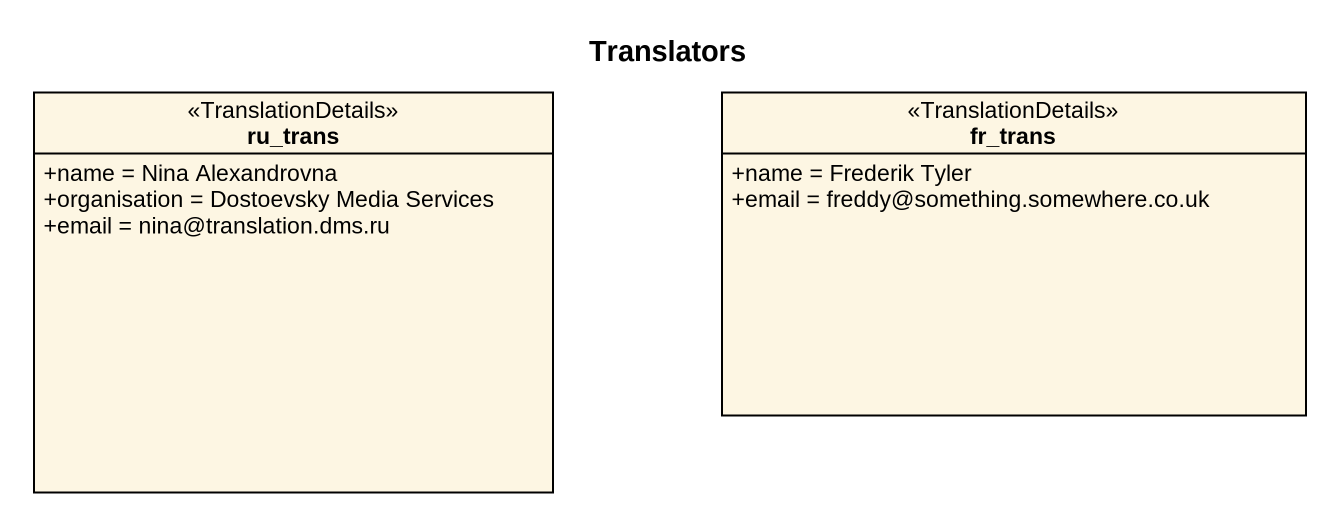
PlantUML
@startuml
title Translators
hide circle
hide empty members
skinparam classAttributeIconSize 0
class ru_trans <<TranslationDetails>> {
  +name = Nina Alexandrovna
  +organisation = Dostoevsky Media Services
  +email = nina@translation.dms.ru
}
class fr_trans <<TranslationDetails>> {
  +name = Frederik Tyler
  +email = freddy@something.somewhere.co.uk
}
@enduml
